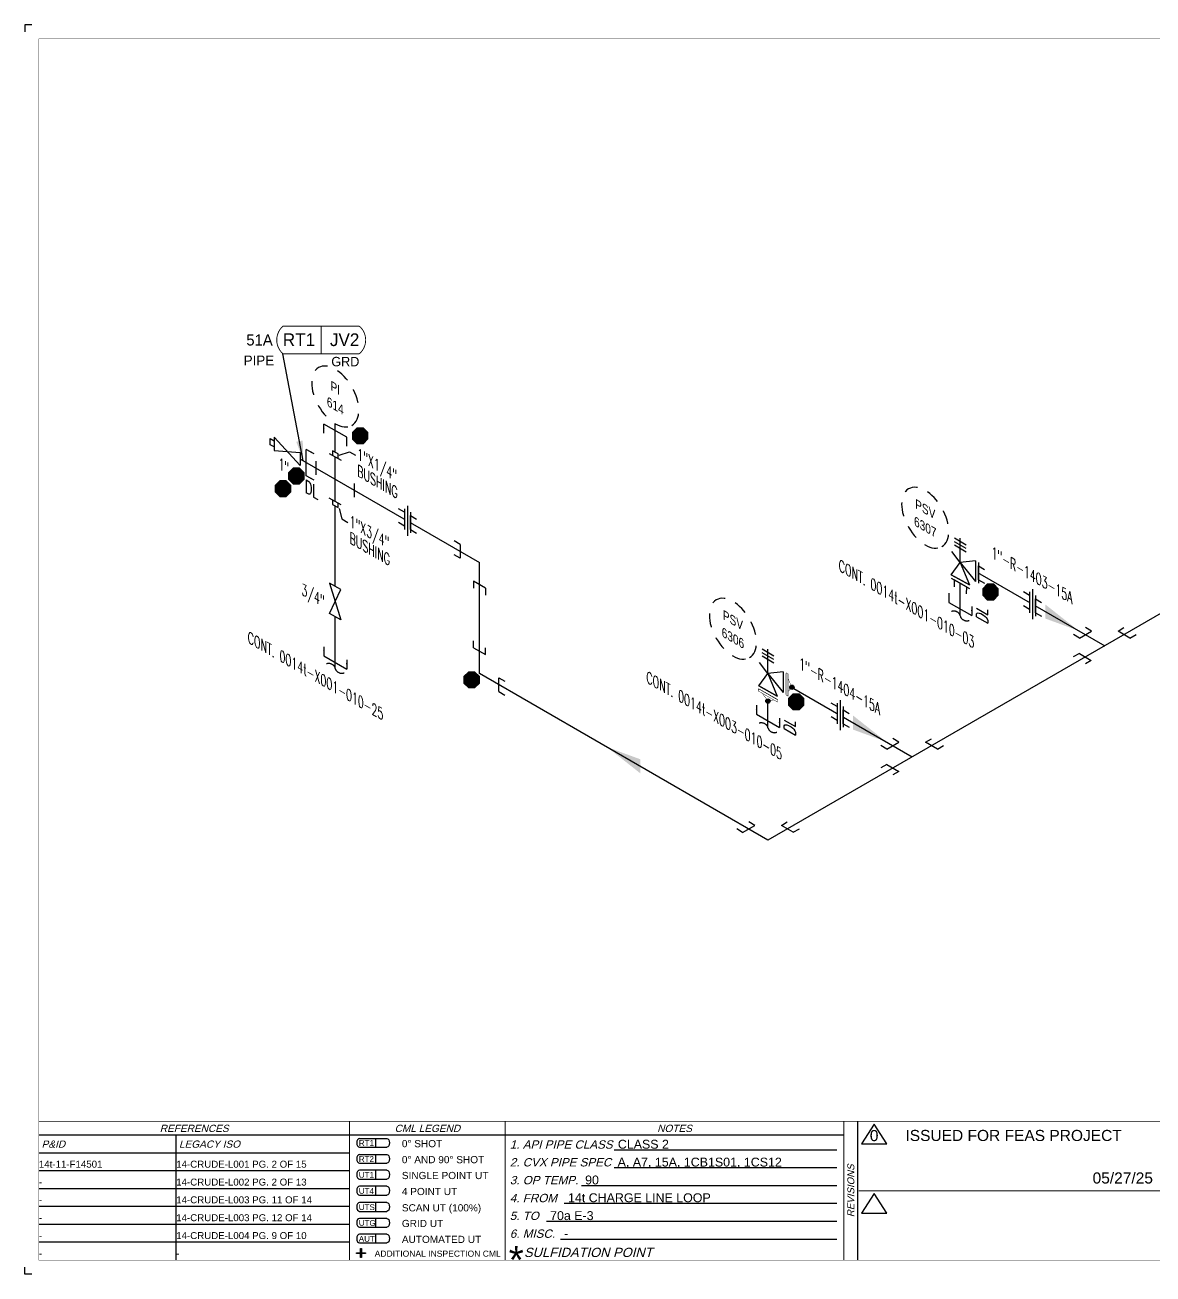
# Model space of a CAD drawing. Header units: inches. Extents: x 0 to 17.2, y 0 to 11.2.
# Drawn here: x 0 to 10.16, y 0 to 11.25 of the extents above; entities that cross this region are included whole.
import ezdxf
from ezdxf.enums import TextEntityAlignment as Align

# ---------------------------------------------------------------- set-up
doc = ezdxf.new("R2010")
doc.units = ezdxf.units.IN
doc.header["$MEASUREMENT"] = 0
doc.linetypes.add('HIDDEN2', pattern=[0.1875, 0.125, -0.0625])
for name, color, linetype in [('3', 1, 'Continuous'), ('BORDER', 3, 'Continuous'), ('BORDERTEXT', 7, 'Continuous'), ('COMP', 1, 'Continuous'), ('Continuation', 7, 'Continuous'), ('DL', 20, 'Continuous'), ('FITTINGS', 4, 'Continuous'), ('FLOW', 1, 'Continuous'), ('PART_PCML', 7, 'Continuous'), ('PART_SelectedCML_RT', 132, 'Continuous'), ('PIPE-ANNO', 150, 'HIDDEN2'), ('TEXT', 7, 'Continuous'), ('UNAS.PIPE', 251, 'Continuous'), ('Welds', 7, 'Continuous')]:
    doc.layers.add(name, color=color, linetype=linetype)
doc.layers.add('PIPE', color=7, linetype='Continuous', lineweight=30)
doc.styles.add('CMLPAS', font='')
doc.styles.add('FEASStandard', font='arial.ttf')
doc.styles.add('ISO30', font='simplex.shx', dxfattribs={"width": 0.85, "oblique": 30, "height": 0.075})
doc.styles.add('ISO330', font='romand.shx', dxfattribs={"width": 0.85, "height": 0.05})
doc.styles.add('PART_Standard', font='romans', dxfattribs={"width": 0.8, "height": 0.09})
doc.styles.add('Richmond', font='arial.ttf')
doc.styles.add('SIMPLEX', font='ROMANS')
doc.styles.get("Standard").update_dxf_attribs({"font": 'arial.ttf'})
doc.styles.get('CMLPAS').set_extended_font_data('Cordia New')
doc.dimstyles.new('Richmond', dxfattribs={"dimtxt": 0.18, "dimasz": 0.18, "dimexe": 0.18, "dimexo": 0.0625, "dimgap": 0.09, "dimtad": 0, "dimtih": 1, "dimtoh": 1, "dimdec": 4, "dimzin": 0, "dimdsep": 46, "dimtxsty": 'Richmond', "dimcen": 0.09, "dimadec": 0, "dimazin": 0, "dimtfac": 1, "dimtdec": 4, "dimtofl": 0, "dimtmove": 0, "dimatfit": 3, "dimfxl": 1, "dimtolj": 1, "dimtzin": 0, "dimarcsym": 0})
doc.dimstyles.get("Standard").update_dxf_attribs({"dimtxt": 0.18, "dimasz": 0.18, "dimexe": 0.18, "dimexo": 0.0625, "dimgap": 0.09, "dimtad": 0, "dimtih": 1, "dimtoh": 1, "dimdec": 4, "dimzin": 0, "dimdsep": 46, "dimtxsty": 'Standard', "dimcen": 0.09, "dimadec": 0, "dimazin": 0, "dimtfac": 1, "dimtdec": 4, "dimtofl": 0, "dimtmove": 0, "dimatfit": 3, "dimfxl": 1, "dimtolj": 1, "dimtzin": 0, "dimarcsym": 0})

# ---------------------------------------------------------------- blocks, each defined once
blk = doc.blocks.new('Border')
h = blk.add_hatch(color=256)
h.dxf.hatch_style = 1
h.paths.add_polyline_path([(3.147, 0.317), (3.11, 0.317), (3.11, 0.31), (3.147, 0.31), (3.147, 0.273), (3.154, 0.273), (3.154, 0.31), (3.191, 0.31), (3.191, 0.317), (3.154, 0.317), (3.154, 0.354), (3.147, 0.354)])
blk.add_line((5.432, 1.244), (7.435, 1.244))
for points in [[(5.43, 1.083), (7.435, 1.083)], [(5.136, 0.922), (7.435, 0.922)], [(4.982, 0.762), (7.435, 0.762)], [(4.822, 0.601), (7.435, 0.601)], [(3.147, 0.317), (3.147, 0.354), (3.154, 0.354), (3.154, 0.317)], [(4.947, 0.44), (7.435, 0.44)], [(3.147, 0.31), (3.11, 0.31), (3.11, 0.317), (3.147, 0.317)], [(3.154, 0.31), (3.154, 0.273), (3.147, 0.273), (3.147, 0.31)], [(3.154, 0.317), (3.191, 0.317), (3.191, 0.31), (3.154, 0.31)]]:
    blk.add_lwpolyline(points)
at = {"layer": 'BORDER'}
for p, q in [((7.625, 0.25), (7.625, 1.5)), ((7.5, 1.375), (0.25, 1.375)), ((1.487, 0.25), (1.487, 1.375)), ((1.487, 1.214), (0.25, 1.214)), ((3.048, 1.214), (1.487, 1.214)), ((1.487, 1.054), (0.25, 1.054)), ((3.048, 1.054), (1.487, 1.054)), ((1.487, 0.893), (0.25, 0.893)), ((3.048, 0.893), (1.487, 0.893)), ((1.487, 0.732), (0.25, 0.732)), ((3.048, 0.732), (1.487, 0.732)), ((1.487, 0.571), (0.25, 0.571)), ((3.048, 0.571), (1.487, 0.571)), ((1.487, 0.411), (0.25, 0.411)), ((3.048, 0.411), (1.487, 0.411))]:
    blk.add_line(p, q, dxfattribs=at)
at = {"layer": 'BORDER', "const_width": 0.005}
blk.add_lwpolyline([(0.25, 0.25), (17.25, 0.25), (17.25, 11.25), (0.25, 11.25)], close=True, dxfattribs=at)
at = {"layer": 'BORDER', "const_width": 0.00833}
for points in [[(17.25, 1.5), (0.25, 1.5)], [(3.048, 0.25), (3.048, 1.5)], [(4.45, 0.25), (4.45, 1.5)], [(7.5, 0.25), (7.5, 1.5)], [(7.634, 0.875), (10.375, 0.875)]]:
    blk.add_lwpolyline(points, dxfattribs=at)
at = {"layer": 'BORDERTEXT', "color": 7, "linetype": 'Continuous'}
for p, q in [((3.137, 1.346), (3.383, 1.346)), ((3.137, 1.267), (3.383, 1.267)), ((3.137, 1.202), (3.383, 1.202)), ((3.137, 1.123), (3.383, 1.123))]:
    blk.add_line(p, q, dxfattribs=at)
at = {"layer": 'BORDERTEXT'}
for p, q in [((3.283, 1.346), (3.283, 1.267)), ((3.283, 1.202), (3.283, 1.123)), ((3.283, 1.059), (3.283, 0.98)), ((3.283, 1.059), (3.283, 0.98)), ((3.283, 0.915), (3.283, 0.836)), ((3.283, 0.915), (3.283, 0.836)), ((3.283, 0.768), (3.283, 0.689)), ((3.283, 0.768), (3.283, 0.689)), ((3.283, 0.626), (3.283, 0.548)), ((3.283, 0.626), (3.283, 0.548)), ((3.283, 0.483), (3.283, 0.405)), ((3.283, 0.483), (3.283, 0.405))]:
    blk.add_line(p, q, dxfattribs=at)
at = {"layer": 'BORDERTEXT', "color": 7}
for p, q in [((3.383, 1.059), (3.137, 1.059)), ((3.137, 0.98), (3.383, 0.98)), ((3.383, 0.915), (3.137, 0.915)), ((3.137, 0.836), (3.383, 0.836)), ((3.383, 0.768), (3.137, 0.768)), ((3.137, 0.689), (3.383, 0.689)), ((3.383, 0.626), (3.137, 0.626)), ((3.137, 0.548), (3.383, 0.548)), ((3.383, 0.483), (3.137, 0.483)), ((3.137, 0.405), (3.383, 0.405))]:
    blk.add_line(p, q, dxfattribs=at)
at = {"layer": 'BORDERTEXT'}
for centre in [(3.137, 1.307), (3.137, 1.163), (3.137, 1.02), (3.137, 0.876), (3.137, 0.729), (3.137, 0.587), (3.137, 0.444)]:
    blk.add_ellipse(centre, major_axis=(0, -0.0394), ratio=0.624439, start_param=3.141593, end_param=6.283185, dxfattribs=at)
at = {"layer": 'BORDERTEXT', "extrusion": (0, 0, -1)}
for centre in [(3.383, 1.307), (3.383, 1.163), (3.383, 1.02), (3.383, 0.876), (3.383, 0.729), (3.383, 0.587), (3.383, 0.444)]:
    blk.add_ellipse(centre, major_axis=(0, -0.0394), ratio=0.624439, start_param=3.141593, end_param=6.283185, dxfattribs=at)
at = {"layer": 'BORDERTEXT', "style": 'FEASStandard', "oblique": 15}
for s, p in [('REFERENCES', (1.649, 1.437)), ('CML LEGEND', (3.749, 1.437)), ('NOTES', (5.975, 1.437))]:
    blk.add_text(s, height=0.065, dxfattribs=at).set_placement(p, align=Align.MIDDLE)
for s, p in [('P&ID', (0.275, 1.295)), ('LEGACY ISO', (1.512, 1.295))]:
    blk.add_text(s, height=0.065, dxfattribs=at).set_placement(p, align=Align.MIDDLE_LEFT)
at = {"layer": 'BORDERTEXT', "style": 'FEASStandard'}
for s, height, p in [('RT1', 0.0518, (3.131, 1.279)), ('0%%D SHOT', 0.0648, (3.519, 1.267)), ('RT2', 0.0518, (3.131, 1.135)), ('0%%D AND 90%%D SHOT', 0.0648, (3.519, 1.123)), ('UT1', 0.0518, (3.131, 0.992)), ('SINGLE POINT UT', 0.0648, (3.519, 0.98)), ('4 POINT UT', 0.0648, (3.519, 0.836)), ('UT4', 0.0518, (3.131, 0.847)), ('UTS', 0.0518, (3.131, 0.701)), ('SCAN UT (100%%%)', 0.0648, (3.519, 0.689)), ('UTG', 0.0518, (3.131, 0.559)), ('GRID UT', 0.0648, (3.519, 0.548)), ('AUT', 0.0518, (3.131, 0.416)), ('AUTOMATED UT', 0.0648, (3.519, 0.405)), ('ADDITIONAL INSPECTION CML', 0.055, (3.274, 0.281))]:
    blk.add_text(s, height=height, dxfattribs=at).set_placement(p)
at = {"layer": 'BORDERTEXT', "style": 'FEASStandard', "oblique": 15}
for s, height, p in [('1. API PIPE CLASS', 0.075, (4.491, 1.254)), ('2. CVX PIPE SPEC', 0.075, (4.491, 1.094)), ('3. OP TEMP.', 0.075, (4.491, 0.933)), ('4. FROM ', 0.075, (4.491, 0.772)), ('5. TO ', 0.075, (4.491, 0.612)), ('6. MISC. ', 0.075, (4.491, 0.451)), ('SULFIDATION POINT', 0.08333, (4.619, 0.278))]:
    blk.add_text(s, height=height, dxfattribs=at).set_placement(p)
blk.add_text('REVISIONS', height=0.0625, rotation=90, dxfattribs=at).set_placement((7.562, 0.875), align=Align.MIDDLE)
at = {"layer": 'BORDERTEXT', "insert": (4.481, 0.378), "char_height": 0.25, "attachment_point": 1, "style": 'FEASStandard'}
blk.add_mtext('*', dxfattribs=at)
blk = doc.blocks.new('BORDER TEXT')
at = {"layer": 'BORDERTEXT'}
for tag, p, height, style in [('API_PIPE_CLASS', (5.464, 1.254), 0.08, 'Richmond'), ('MATERIAL1', (12.263, 1.211), 0.08, 'Richmond'), ('P&ID_#1', (0.25, 1.083), 0.0625, 'FEASStandard'), ('LINE_#1', (1.487, 1.083), 0.0625, 'FEASStandard'), ('CVX_PIPE_SPEC', (5.462, 1.093), 0.08, 'Richmond'), ('OP_TEMP', (5.169, 0.932), 0.08, 'Richmond'), ('MATERIAL2', (12.263, 1.04), 0.08, 'Richmond'), ('P&ID_#2', (0.25, 0.922), 0.0625, 'FEASStandard'), ('LINE_#2', (1.487, 0.922), 0.0625, 'FEASStandard'), ('MATERIAL3', (12.263, 0.868), 0.08, 'Richmond'), ('P&ID_#3', (0.25, 0.762), 0.0625, 'FEASStandard'), ('LINE_#3', (1.487, 0.762), 0.0625, 'FEASStandard'), ('FROM', (5.015, 0.772), 0.08, 'Richmond'), ('TO', (4.854, 0.611), 0.08, 'Richmond'), ('MATERIAL4', (12.263, 0.696), 0.08, 'Richmond'), ('P&ID_#4', (0.25, 0.601), 0.0625, 'FEASStandard'), ('LINE_#4', (1.487, 0.601), 0.0625, 'FEASStandard'), ('MATERIAL5', (12.263, 0.525), 0.08, 'Richmond'), ('P&ID_#5', (0.25, 0.44), 0.0625, 'FEASStandard'), ('LINE_#5', (1.487, 0.44), 0.0625, 'FEASStandard'), ('MISC', (4.979, 0.451), 0.08, 'Richmond'), ('INSULATION', (12.928, 0.414), 0.0625, 'FEASStandard'), ('P&ID_#6', (0.25, 0.28), 0.0625, 'FEASStandard'), ('LINE_#6', (1.487, 0.28), 0.0625, 'FEASStandard'), ('PWHT', (12.928, 0.281), 0.0625, 'FEASStandard')]:
    blk.add_attdef(tag, p, '', height=height, dxfattribs=dict(at, style=style))
at = {"layer": 'BORDERTEXT', "style": 'FEASStandard'}
for tag, p in [('DR.BY', (11.075, 0.562)), ('DR.BY_DATE', (11.95, 0.562)), ('CHK_BY', (11.075, 0.354)), ('CHK._BY_DATE', (11.95, 0.354))]:
    blk.add_attdef(tag, text='', height=0.1, dxfattribs=at).set_placement(p, align=Align.MIDDLE_CENTER)
at = {"layer": 'BORDERTEXT', "style": 'PART_Standard', "width": 0.8}
for tag, p in [('PLANT_NUMBER', (13.938, 0.384)), ('SYSTEM_NUMBER', (14.812, 0.384)), ('CIRCUIT_NUMBER', (15.688, 0.384)), ('SHEET_NUMBER', (16.5, 0.384)), ('REVISION', (17.062, 0.384))]:
    blk.add_attdef(tag, text='', height=0.15, dxfattribs=at).set_placement(p, align=Align.MIDDLE_CENTER)
blk = doc.blocks.new('2_TEE_SOCKET_30')
at = {"color": 0, "linetype": 'ByBlock', "lineweight": -2}
for p, q in [((0.054, 0.232), (-0.054, 0.17)), ((-0.054, 0.17), (-0.054, 0.232)), ((0.054, 0.232), (0.054, 0.295)), ((0.174, 0.163), (0.228, 0.194)), ((0.174, 0.163), (0.174, 0.038)), ((0.174, 0.038), (0.228, 0.069)), ((-0.054, -0.232), (0.054, -0.17)), ((0.054, -0.17), (0.054, -0.232)), ((-0.054, -0.232), (-0.054, -0.295))]:
    blk.add_line(p, q, dxfattribs=at)
blk = doc.blocks.new('2_UNION_THREAD_30')
at = {"color": 0, "linetype": 'ByBlock', "lineweight": -2}
blk.add_wipeout([(-0.027, -0.109), (0.027, -0.078), (0.027, 0.109), (-0.027, 0.078)], dxfattribs=at)
for p, q in [((0, 0.135), (0, -0.135)), ((-0.027, 0.078), (-0.027, -0.109)), ((0.027, 0.109), (0.027, -0.078))]:
    blk.add_line(p, q, dxfattribs=at)
blk = doc.blocks.new('2_SOCKET_SINGLE_30')
at = {"color": 0, "linetype": 'ByBlock', "lineweight": -2}
for p, q in [((0, 0.063), (0.054, 0.094)), ((0, 0.063), (0, -0.063)), ((0, -0.063), (0.054, -0.031))]:
    blk.add_line(p, q, dxfattribs=at)
blk = doc.blocks.new('2_ELBOW_SOCKET_30')
at = {"color": 0, "linetype": 'ByBlock', "lineweight": -2}
for p, q in [((0.174, 0.163), (0.228, 0.194)), ((0.174, 0.163), (0.174, 0.038)), ((0.174, 0.038), (0.228, 0.069)), ((-0.054, -0.232), (0.054, -0.17)), ((0.054, -0.17), (0.054, -0.232)), ((-0.054, -0.232), (-0.054, -0.295))]:
    blk.add_line(p, q, dxfattribs=at)
blk = doc.blocks.new('2_ELBOW_THREAD_330')
at = {"color": 0, "linetype": 'ByBlock', "lineweight": -2}
for p, q in [((0.174, -0.163), (0.174, -0.038)), ((0.054, -0.232), (-0.054, -0.17))]:
    blk.add_line(p, q, dxfattribs=at)
blk = doc.blocks.new('*U96')
blk.add_wipeout([(-0.051, -0.107), (0.051, -0.166), (0, 0), (0.051, 0.107), (-0.051, 0.166), (0, 0)]).dxf.layer = 'FITTINGS'
at = {"layer": 'FITTINGS'}
blk.add_lwpolyline([(-0.051, -0.107), (0.051, 0.107), (-0.051, 0.166), (0.051, -0.166)], close=True, dxfattribs=at)
blk = doc.blocks.new('*U97')
blk.add_wipeout([(-0.116, -0.022), (-0.147, 0.093), (0, 0), (0.116, 0.022), (0.147, -0.093), (0, 0)]).dxf.layer = 'FITTINGS'
at = {"layer": 'FITTINGS'}
blk.add_lwpolyline([(-0.116, -0.022), (0.116, 0.022), (0.147, -0.093), (-0.147, 0.093)], close=True, dxfattribs=at)
blk = doc.blocks.new('2_PLUG_PIPE_30')
at = {"color": 0, "linetype": 'ByBlock', "lineweight": -2}
blk.add_wipeout([(0, 0.023), (0, -0.023), (0.055, -0.013), (0.055, 0.004), (0.09, 0.024), (0.09, 0.08), (0.055, 0.06), (0.055, 0.077)], dxfattribs=at)
for p, q in [((0.055, 0.077), (0, 0.023)), ((0, 0.023), (0, -0.023)), ((0.09, 0.08), (0.055, 0.06)), ((0.055, 0.077), (0.055, -0.013)), ((0.055, 0.004), (0.09, 0.024)), ((0.09, 0.024), (0.09, 0.08)), ((0, -0.023), (0.055, -0.013))]:
    blk.add_line(p, q, dxfattribs=at)
blk = doc.blocks.new('1_Text_330')
at = {"layer": 'TEXT', "style": 'PART_Standard', "oblique": 330, "width": 0.8}
blk.add_attdef('3/4"', (0, 0), '', height=0.09, rotation=330, dxfattribs=at)
blk = doc.blocks.new('DL_330')
at = {"layer": 'DL', "style": 'ISO330', "oblique": 330, "width": 0.85}
blk.add_text('DL', height=0.1, rotation=330, dxfattribs=at).set_placement((0, 0))
blk = doc.blocks.new('1_ID-BUBBLE_INSTRUMENT_330')
at = {"color": 0, "linetype": 'ByBlock', "lineweight": -2, "extrusion": (0, 0, -1)}
blk.add_ellipse((0, 0), major_axis=(0.15, -0.26), ratio=0.57735, dxfattribs=at)
at = {"color": 0, "linetype": 'ByBlock', "lineweight": -2, "oblique": 330}
for tag, p in [('INST.TYPE', (0.019, 0.067)), ('NUM', (0.019, -0.094))]:
    blk.add_attdef(tag, text='', height=0.075, rotation=330, dxfattribs=at).set_placement(p, align=Align.MIDDLE_CENTER)
blk = doc.blocks.new('1_BREAK-PIPE_PIPE_00')
at = {"color": 0, "linetype": 'ByBlock', "lineweight": -2}
for centre, major_axis in [((0.03, -0.092), (0, 0.101)), ((-0.03, 0.092), (0, -0.101))]:
    blk.add_ellipse(centre, major_axis=major_axis, ratio=0.711978, start_param=0.427466, end_param=3.141593, dxfattribs=at)
blk = doc.blocks.new('1_Tilde_30')
at = {"layer": 'PIPE-ANNO', "xscale": -0.5000000000000001, "yscale": 0.5000000000000001, "zscale": 0.5000000000000001, "rotation": 114.4010914305396}
blk.add_blockref('1_BREAK-PIPE_PIPE_00', (0, 0), dxfattribs=at)
blk = doc.blocks.new('1_Cont_330')
at = {"layer": 'Continuation', "style": 'PART_Standard', "oblique": 330, "width": 0.8}
blk.add_attdef('CONT.', (0, 0), '', height=0.09, rotation=330, dxfattribs=at)
blk = doc.blocks.new('Socket_30')
at = {"color": 0, "linetype": 'ByBlock', "lineweight": -2}
for p, q in [((0, 0.0313), (0.0271, 0.0469)), ((0, 0.0313), (0, -0.0313)), ((0, -0.0313), (0.0271, -0.0156))]:
    blk.add_line(p, q, dxfattribs=at)
blk = doc.blocks.new('DL_Vert_30')
at = {"layer": 'DL', "style": 'ISO30', "oblique": 30, "width": 0.85}
blk.add_text('DL', height=0.1, rotation=90, dxfattribs=at).set_placement((0, 0))
blk = doc.blocks.new('AM9A04')
at = {"linetype": 'Continuous', "const_width": 0.01}
blk.add_lwpolyline([(0, -0.289), (0, 0.289), (-0.05, 0.318), (-0.05, -0.26)], close=True, dxfattribs=at)
at = {"const_width": 0.01}
blk.add_lwpolyline([(-0.05, -0.144), (-0.15, 0.087), (-0.05, 0.202)], dxfattribs=at)
blk = doc.blocks.new('A09')
at = {"layer": 'Welds'}
h = blk.add_hatch(color=256, dxfattribs=at)
h.dxf.hatch_style = 1
h.paths.add_polyline_path([(-0.03, 0, 1), (0.03, 0, 1)])
blk.add_circle((0, 0), 0.03, dxfattribs=at)
blk = doc.blocks.new('*U92')
blk.add_wipeout([(0.052, -0.03), (0.017, -0.07), (0.017, -0.11), (0, -0.1), (0, 0.1), (0.017, 0.09), (0.017, 0.05)]).dxf.layer = 'COMP'
at = {"layer": '3', "xscale": 0.65, "yscale": 0.65, "zscale": 0.65}
blk.add_blockref('A09', (0.052, -0.03), dxfattribs=at)
at = {"layer": 'COMP', "xscale": 0.3466300616258731, "yscale": 0.3466300616258731, "zscale": 0.3466300616258731, "rotation": 180}
blk.add_blockref('AM9A04', (0, 0), dxfattribs=at)
blk = doc.blocks.new('1_ARROW_FLOW_30')
at = {"color": 0, "linetype": 'ByBlock'}
blk.add_solid([(-0.15, -0.15), (0.15, 0.087), (-0.15, -0.023)], dxfattribs=at)
blk = doc.blocks.new('PART_PCML')
blk.add_hatch(color=0).paths.add_polyline_path([(-0.07, -0.029), (-0.029, -0.07), (0.029, -0.07), (0.07, -0.029), (0.07, 0.029), (0.029, 0.07), (-0.029, 0.07), (-0.07, 0.029)])
at = {"color": 7, "const_width": 0.009}
blk.add_lwpolyline([(-0.07, 0.029), (-0.029, 0.07), (0.029, 0.07), (0.07, 0.029), (0.07, -0.029), (0.029, -0.07), (-0.029, -0.07), (-0.07, -0.029), (-0.07, 0.029), (-0.029, 0.07)], dxfattribs=at)
at = {"color": 18, "true_color": 0x000000}
blk.add_lwpolyline([(-0.029, 0.07), (-0.07, 0.029), (-0.07, -0.029), (-0.029, -0.07), (0.029, -0.07), (0.07, -0.029), (0.07, 0.029), (0.029, 0.07)], close=True, dxfattribs=at)
at = {"color": 7, "true_color": 0xffffff, "style": 'SIMPLEX', "width": 0.8, "flags": 1}
for tag, p in [('CIRCUIT', (-0.094, 0.089)), ('DM', (-0.053, -0.133)), ('TYPE', (-0.075, -0.204))]:
    blk.add_attdef(tag, p, '', height=0.0586, dxfattribs=at)
at = {"color": 7, "true_color": 0xffffff, "style": 'SIMPLEX', "width": 0.8}
blk.add_attdef('DMDISP', text='', height=0.0586, dxfattribs=at).set_placement((0, 0), align=Align.MIDDLE_CENTER)
blk = doc.blocks.new('CMLPAS')
at = {"const_width": 0.008}
blk.add_lwpolyline([(0.063, 0.125, 0.454441), (0.063, -0.125), (0.75, -0.125, 0.454441), (0.75, 0.125)], format="xyb", close=True, dxfattribs=at)
blk.add_lwpolyline([(0.406, -0.125), (0.406, 0.125)], dxfattribs=at)
at = {"style": 'CMLPAS', "flags": 1}
for tag, p in [('STATE', (0.75, 0.623)), ('DL', (0.75, 0.482)), ('CIRCUIT', (0.75, 0.341)), ('SUBSINTERVAL(MONTHS)', (-0.025, -0.335)), ('OLD_ID', (0.75, -0.337)), ('OLD_NDE', (0.75, -0.478)), ('OLD_ENTY', (0.741, -0.636)), ('SIZE', (0.747, -0.761)), ('SPEC', (0.747, -0.902)), ('JUSTIFY', (0.747, -1.043)), ('COMMENTS', (0.747, -1.185)), ('OLD_ASSET', (0.75, -1.326)), ('SCHED', (0.737, -1.469)), ('NOM_THICK', (0.752, -1.61)), ('CORR_ALLOW', (0.763, -1.745)), ('TML_STATUS', (0.772, -1.878)), ('FLOW_ORDER', (0.778, -2.13))]:
    blk.add_attdef(tag, text='', height=0.1, dxfattribs=at).set_placement(p, align=Align.MIDDLE_RIGHT)
at = {"style": 'CMLPAS'}
for tag, height, p in [('CHILD', 0.25, (0.75, 0.269)), ('###', 0.115, (0.75, 0.002)), ('ACCESS', 0.085, (0.75, -0.195))]:
    blk.add_attdef(tag, text='', height=height, dxfattribs=at).set_placement(p, align=Align.MIDDLE_RIGHT)
at = {"color": 152, "style": 'CMLPAS'}
for tag, height, p in [('SPECIAL', 0.085, (0.405, 0.19)), ('DM-TYPE', 0.1, (-0.03, 0)), ('COMP', 0.09, (-0.017, -0.185))]:
    blk.add_attdef(tag, text='', height=height, dxfattribs=at).set_placement(p, align=Align.MIDDLE_RIGHT)
at = {"style": 'CMLPAS'}
blk.add_attdef('NDE', text='', height=0.115, dxfattribs=at).set_placement((0.206, 0.002), align=Align.MIDDLE_CENTER)
blk = doc.blocks.new('*U98')
at = {"color": 20, "linetype": 'ByBlock', "ltscale": 0.7}
blk.add_line((0.054, -0.15), (0.054, 0.087), dxfattribs=at)
for points in [[(0.126, 0.046), (0.054, 0.087)], [(0.126, -0.191), (0.054, -0.15)]]:
    blk.add_leader(points, dimstyle='Richmond', override={"dimasz": 0.04, "dimgap": 0.09, "dimtad": 0}, dxfattribs=at)
blk = doc.blocks.new('*U99')
at = {"color": 20, "linetype": 'ByBlock', "ltscale": 0.7}
blk.add_line((0.103, -0.122), (-0.103, -0.003), dxfattribs=at)
for points in [[(-0.103, -0.086), (-0.103, -0.003)], [(0.103, -0.204), (0.103, -0.122)]]:
    blk.add_leader(points, dimstyle='Richmond', override={"dimasz": 0.04, "dimgap": 0.09, "dimtad": 0}, dxfattribs=at)
blk = doc.blocks.new('*U91')
at = {"color": 20, "linetype": 'ByBlock', "ltscale": 0.7}
blk.add_line((-0.103, 0.122), (0.103, 0.003), dxfattribs=at)
for points in [[(-0.103, 0.204), (-0.103, 0.122)], [(0.103, 0.086), (0.103, 0.003)]]:
    blk.add_leader(points, dimstyle='Richmond', override={"dimasz": 0.04, "dimgap": 0.09, "dimtad": 0}, dxfattribs=at)

msp = doc.modelspace()

# ---------------------------------------------------------------- linework, layer by layer
for p, q in [((0, 11.25), (0, 11.188)), ((0.062, 11.25), (0, 11.25)), ((0, 0), (0, 0.062)), ((0.062, 0), (0, 0))]:
    msp.add_line(p, q)
at = {"layer": 'BORDERTEXT'}
for points in [[(7.647, 1.349), (7.534, 1.173), (7.76, 1.173)], [(7.647, 0.724), (7.534, 0.548), (7.76, 0.548)]]:
    msp.add_lwpolyline(points, close=True, dxfattribs=at)
at = {"layer": 'FITTINGS', "linetype": 'ByBlock', "lineweight": -2}
for p, q in [((2.77, 7.414), (2.77, 7.374)), ((2.819, 7.386), (2.77, 7.414)), ((2.819, 7.346), (2.819, 7.386)), ((2.77, 6.972), (2.77, 6.931)), ((2.77, 6.931), (2.819, 6.903)), ((2.819, 6.903), (2.819, 6.944))]:
    msp.add_line(p, q, dxfattribs=at)
at = {"layer": 'PIPE', "linetype": 'Continuous'}
for p, q in [((2.794, 7.4), (2.794, 7.659)), ((2.794, 6.958), (2.794, 7.36)), ((2.794, 5.92), (2.794, 6.917))]:
    msp.add_line(p, q, dxfattribs=at)
at = {"layer": 'PIPE'}
for p, q in [((13.187, 7.659), (6.691, 3.909)), ((2.361, 7.409), (4.093, 6.409)), ((4.093, 5.409), (4.093, 6.409)), ((8.423, 6.409), (9.723, 5.659)), ((6.691, 3.909), (4.093, 5.409)), ((6.691, 5.409), (7.99, 4.659))]:
    msp.add_line(p, q, dxfattribs=at)
at = {"layer": 'UNAS.PIPE', "linetype": 'ByBlock', "lineweight": -2}
for p, q in [((8.477, 6.565), (8.37, 6.627)), ((8.477, 6.534), (8.37, 6.596)), ((8.477, 6.503), (8.37, 6.565)), ((6.745, 5.565), (6.638, 5.627)), ((6.745, 5.534), (6.638, 5.596)), ((6.745, 5.503), (6.638, 5.565))]:
    msp.add_line(p, q, dxfattribs=at)
at = {"layer": 'UNAS.PIPE'}
for p, q in [((8.423, 5.927), (8.423, 6.409)), ((6.691, 4.92), (6.691, 5.409))]:
    msp.add_line(p, q, dxfattribs=at)
at = {"layer": 'UNAS.PIPE', "linetype": 'Continuous'}
msp.add_line((2.794, 5.455), (2.794, 5.92), dxfattribs=at)
at = {"layer": 'UNAS.PIPE'}
for points in [[(2.828, 7.374), (2.922, 7.405), (2.977, 7.374)], [(2.83, 6.896), (2.854, 6.801), (2.908, 6.769)]]:
    msp.add_lwpolyline(points, dxfattribs=at)

# ---------------------------------------------------------------- block references
msp.add_blockref('DL_330', (2.52, 7.044))
at = {"xscale": -1}
for p in [(8.423, 5.927), (6.691, 4.92)]:
    msp.add_blockref('1_Tilde_30', p, dxfattribs=at)
at = {"xscale": -1, "rotation": 359.9999999999997}
msp.add_blockref('1_Tilde_30', (2.794, 5.455), dxfattribs=at)
at = {"layer": 'BORDER'}
msp.add_blockref('Border', (-0.125, -0.125), dxfattribs=at)
at = {"layer": 'BORDERTEXT'}
ref = msp.add_blockref('BORDER TEXT', (-0.125, -0.125), dxfattribs=at)
ref.add_attrib('MISC', '-', (4.854, 0.326), dxfattribs={"height": 0.08, "style": 'Richmond'})
ref.add_attrib('TO', '70a E-3', (4.729, 0.486), dxfattribs={"height": 0.08, "style": 'Richmond'})
ref.add_attrib('FROM', '14t CHARGE LINE LOOP', (4.89, 0.647), dxfattribs={"height": 0.08, "style": 'Richmond'})
ref.add_attrib('OP_TEMP', '90', (5.044, 0.807), dxfattribs={"height": 0.08, "style": 'Richmond'})
ref.add_attrib('CVX_PIPE_SPEC', 'A, A7, 15A, 1CB1S01, 1CS12', (5.337, 0.968), dxfattribs={"height": 0.08, "style": 'Richmond'})
ref.add_attrib('API_PIPE_CLASS', 'CLASS 2', (5.339, 1.129), dxfattribs={"height": 0.08, "style": 'Richmond'})
ref.add_attrib('LINE_#6', '-', (1.362, 0.155), dxfattribs={"height": 0.0625, "style": 'FEASStandard'})
ref.add_attrib('LINE_#5', '14-CRUDE-L004 PG. 9 OF 10', (1.362, 0.315), dxfattribs={"height": 0.0625, "style": 'FEASStandard'})
ref.add_attrib('LINE_#4', '14-CRUDE-L003 PG. 12 OF 14', (1.362, 0.476), dxfattribs={"height": 0.0625, "style": 'FEASStandard'})
ref.add_attrib('LINE_#3', '14-CRUDE-L003 PG. 11 OF 14', (1.362, 0.637), dxfattribs={"height": 0.0625, "style": 'FEASStandard'})
ref.add_attrib('LINE_#2', '14-CRUDE-L002 PG. 2 OF 13', (1.362, 0.797), dxfattribs={"height": 0.0625, "style": 'FEASStandard'})
ref.add_attrib('LINE_#1', '14-CRUDE-L001 PG. 2 OF 15', (1.362, 0.958), dxfattribs={"height": 0.0625, "style": 'FEASStandard'})
ref.add_attrib('P&ID_#6', '-', (0.125, 0.155), dxfattribs={"height": 0.0625, "style": 'FEASStandard'})
ref.add_attrib('P&ID_#5', '-', (0.125, 0.315), dxfattribs={"height": 0.0625, "style": 'FEASStandard'})
ref.add_attrib('P&ID_#4', '-', (0.125, 0.476), dxfattribs={"height": 0.0625, "style": 'FEASStandard'})
ref.add_attrib('P&ID_#3', '-', (0.125, 0.637), dxfattribs={"height": 0.0625, "style": 'FEASStandard'})
ref.add_attrib('P&ID_#2', '-', (0.125, 0.797), dxfattribs={"height": 0.0625, "style": 'FEASStandard'})
ref.add_attrib('P&ID_#1', '14t-11-F14501', (0.125, 0.958), dxfattribs={"height": 0.0625, "style": 'FEASStandard'})
at = {"layer": 'Continuation'}
msp.add_blockref('1_Cont_330', (2.006, 5.689), dxfattribs=at).add_auto_attribs({'CONT.': 'CONT. 0014t-X001-010-25'})
at = {"layer": 'DL'}
for name, p in [('*U99', (2.794, 7.659)), ('DL_Vert_30', (8.67, 5.847)), ('DL_Vert_30', (6.938, 4.84))]:
    msp.add_blockref(name, p, dxfattribs=at)
at = {"layer": 'DL', "rotation": 180}
msp.add_blockref('*U99', (2.794, 5.446), dxfattribs=at)
at = {"layer": 'FITTINGS'}
for name, p, rotation in [('2_ELBOW_THREAD_330', (2.794, 7.159), 180), ('2_TEE_SOCKET_30', (9.723, 5.659), 120), ('2_ELBOW_SOCKET_30', (4.093, 5.409), 59.99999999999999), ('2_TEE_SOCKET_30', (7.99, 4.659), 120), ('2_ELBOW_SOCKET_30', (6.691, 3.909), 120)]:
    msp.add_blockref(name, p, dxfattribs=dict(at, rotation=rotation))
msp.add_blockref('2_ELBOW_THREAD_330', (2.794, 7.159), dxfattribs=at)
at = {"layer": 'FITTINGS', "xscale": -1}
msp.add_blockref('2_ELBOW_SOCKET_30', (4.093, 6.409), dxfattribs=at)
at = {"layer": 'FLOW', "yscale": -1}
for p in [(9.338, 5.881), (7.606, 4.881)]:
    msp.add_blockref('1_ARROW_FLOW_30', p, dxfattribs=at)
at = {"layer": 'FLOW', "xscale": -1}
msp.add_blockref('1_ARROW_FLOW_30', (5.392, 4.659), dxfattribs=at)
at = {"layer": 'PART_PCML', "color": 13}
for p in [(3.018, 7.55), (4.022, 5.352)]:
    msp.add_blockref('PART_PCML', p, dxfattribs=at).add_auto_attribs({'DMDISP': '85A'})
at = {"layer": 'PART_PCML', "color": 96}
msp.add_blockref('PART_PCML', (2.324, 7.074), dxfattribs=at).add_auto_attribs({'DMDISP': '51A'})
at = {"layer": 'PART_SelectedCML_RT'}
msp.add_blockref('CMLPAS', (2.261, 8.413), dxfattribs=at).add_auto_attribs({'###': 'JV2', 'NDE': 'RT1', 'DM-TYPE': '51A', 'COMP': 'PIPE', 'ACCESS': 'GRD'})
at = {"layer": 'PIPE-ANNO'}
msp.add_blockref('1_ID-BUBBLE_INSTRUMENT_330', (2.794, 7.904), dxfattribs=at).add_auto_attribs({'INST.TYPE': 'PI', 'NUM': '614'})
at = {"layer": 'TEXT'}
for p, values in [((2.992, 7.34), {'3/4"': '1"X1/4"'}), ((2.992, 7.19), {'3/4"': 'BUSHING'}), ((2.923, 6.735), {'3/4"': '1"X3/4"'}), ((2.923, 6.585), {'3/4"': 'BUSHING'})]:
    msp.add_blockref('1_Text_330', p, dxfattribs=at).add_auto_attribs(values)
at = {"layer": 'UNAS.PIPE', "linetype": 'HIDDEN2'}
for p, values in [((8.107, 6.812), {'INST.TYPE': 'PSV', 'NUM': '6307'}), ((6.375, 5.812), {'INST.TYPE': 'PSV', 'NUM': '6306'})]:
    msp.add_blockref('1_ID-BUBBLE_INSTRUMENT_330', p, dxfattribs=at).add_auto_attribs(values)

# ---------------------------------------------------------------- texts
at = {"layer": 'BORDERTEXT', "style": 'FEASStandard'}
msp.add_text('ISSUED FOR FEAS PROJECT', height=0.1, dxfattribs=at).set_placement((8.903, 1.248), align=Align.MIDDLE_CENTER)
for tag, text, p in [('0', '', (7.647, 1.247)), ('05/27/25', '-', (9.886, 0.865))]:
    msp.add_attdef(tag, text=text, height=0.1, dxfattribs=at).set_placement(p, align=Align.MIDDLE_CENTER)

# ---------------------------------------------------------------- next in the draw order: block references
at = {"layer": 'FITTINGS', "xscale": -1}
for name, p in [('2_PLUG_PIPE_30', (2.298, 7.445)), ('2_UNION_THREAD_30', (3.444, 6.784)), ('2_UNION_THREAD_30', (9.073, 6.034)), ('2_UNION_THREAD_30', (7.341, 5.034))]:
    msp.add_blockref(name, p, dxfattribs=at)
at = {"layer": 'FITTINGS'}
msp.add_blockref('*U96', (2.794, 6.057), dxfattribs=at)

# ---------------------------------------------------------------- next in the draw order: wipeouts: each hides what was drawn before it
at = {"linetype": 'ByBlock', "lineweight": -2}
for points in [[(8.559, 6.237), (8.586, 6.221), (8.586, 6.409), (8.559, 6.424)], [(6.827, 5.237), (6.854, 5.221), (6.854, 5.409), (6.827, 5.424)]]:
    msp.add_wipeout(points, dxfattribs=at).dxf.layer = 'UNAS.PIPE'

# ---------------------------------------------------------------- next in the draw order: block references
at = {"layer": 'FITTINGS', "rotation": 345.0000000000002}
msp.add_blockref('*U97', (2.361, 7.409), dxfattribs=at)
at = {"layer": 'FITTINGS', "xscale": -1}
for p in [(3.417, 6.799), (9.046, 6.049), (7.314, 5.049)]:
    msp.add_blockref('2_SOCKET_SINGLE_30', p, dxfattribs=at)
at = {"layer": 'FITTINGS', "xscale": -1, "rotation": 180}
msp.add_blockref('2_SOCKET_SINGLE_30', (3.471, 6.768), dxfattribs=at)
at = {"layer": 'FITTINGS', "yscale": -1}
for p in [(9.1, 6.018), (7.368, 5.018)]:
    msp.add_blockref('2_SOCKET_SINGLE_30', p, dxfattribs=at)
at = {"layer": 'PART_PCML', "color": 13}
msp.add_blockref('PART_PCML', (8.695, 6.143), dxfattribs=at).add_auto_attribs({'DMDISP': '85A'})
at = {"layer": 'TEXT'}
for p, values in [((8.704, 6.454), {'3/4"': '1"-R-1403-15A'}), ((2.49, 6.121), {'3/4"': '3/4"'}), ((6.972, 5.454), {'3/4"': '1"-R-1404-15A'})]:
    msp.add_blockref('1_Text_330', p, dxfattribs=at).add_auto_attribs(values)

# ---------------------------------------------------------------- next in the draw order: wipeouts: each hides what was drawn before it
at = {"linetype": 'ByBlock', "lineweight": -2}
for points in [[(8.505, 6.206), (8.505, 6.174), (8.342, 6.268), (8.342, 6.299)], [(6.773, 5.206), (6.773, 5.174), (6.61, 5.268), (6.61, 5.299)]]:
    msp.add_wipeout(points, dxfattribs=at).dxf.layer = 'UNAS.PIPE'

# ---------------------------------------------------------------- next in the draw order: block references
at = {"layer": 'DL'}
for name, p in [('*U98', (2.479, 7.34)), ('*U91', (8.423, 5.927)), ('*U91', (6.691, 4.92))]:
    msp.add_blockref(name, p, dxfattribs=at)
at = {"layer": 'PART_PCML', "color": 13}
msp.add_blockref('PART_PCML', (2.443, 7.188), dxfattribs=at).add_auto_attribs({'DMDISP': '85B'})
at = {"layer": 'TEXT'}
msp.add_blockref('1_Text_330', (2.283, 7.255), dxfattribs=at).add_auto_attribs({'3/4"': '1"'})

# ---------------------------------------------------------------- next in the draw order: leaders
at = {"layer": 'PART_SelectedCML_RT'}
msp.add_leader([(2.506, 7.325), (2.323, 8.288)], dimstyle='Standard', dxfattribs=at)

# ---------------------------------------------------------------- next in the draw order: wipeouts: each hides what was drawn before it
at = {"linetype": 'ByBlock', "lineweight": -2}
for points in [[(8.559, 6.424), (8.423, 6.409), (8.342, 6.299), (8.505, 6.206), (8.423, 6.409), (8.559, 6.237)], [(6.827, 5.424), (6.691, 5.409), (6.61, 5.299), (6.773, 5.206), (6.691, 5.409), (6.827, 5.237)]]:
    msp.add_wipeout(points, dxfattribs=at).dxf.layer = 'UNAS.PIPE'

# ---------------------------------------------------------------- next in the draw order: linework, layer by layer
at = {"layer": 'FITTINGS', "linetype": 'ByBlock', "lineweight": -2}
for p, q in [((8.586, 6.409), (8.586, 6.221)), ((6.854, 5.409), (6.854, 5.221))]:
    msp.add_line(p, q, dxfattribs=at)
at = {"layer": 'UNAS.PIPE', "linetype": 'HIDDEN2'}
for p, q in [((8.423, 6.409), (8.289, 6.58)), ((6.691, 5.409), (6.557, 5.58))]:
    msp.add_line(p, q, dxfattribs=at)
at = {"layer": 'UNAS.PIPE', "linetype": 'ByBlock', "lineweight": -2}
for p, q in [((8.423, 6.409), (8.423, 6.627)), ((8.559, 6.424), (8.423, 6.409)), ((8.559, 6.424), (8.559, 6.237)), ((8.559, 6.424), (8.559, 6.237)), ((8.342, 6.299), (8.423, 6.409)), ((8.423, 6.409), (8.559, 6.237)), ((8.423, 6.409), (8.505, 6.206)), ((8.505, 6.206), (8.342, 6.299)), ((8.342, 6.299), (8.505, 6.206)), ((8.342, 6.268), (8.505, 6.174)), ((6.691, 5.409), (6.691, 5.627)), ((6.61, 5.299), (6.691, 5.409)), ((6.827, 5.424), (6.691, 5.409)), ((6.691, 5.409), (6.827, 5.237)), ((6.691, 5.409), (6.773, 5.206)), ((6.827, 5.424), (6.827, 5.237)), ((6.827, 5.424), (6.827, 5.237)), ((6.773, 5.206), (6.61, 5.299)), ((6.61, 5.299), (6.773, 5.206)), ((6.61, 5.268), (6.773, 5.174))]:
    msp.add_line(p, q, dxfattribs=at)

# ---------------------------------------------------------------- next in the draw order: block references
at = {"layer": 'Continuation'}
for p, values in [((7.328, 6.337), {'CONT.': 'CONT. 0014t-X001-010-03'}), ((5.596, 5.33), {'CONT.': 'CONT. 0014t-X003-010-05'})]:
    msp.add_blockref('1_Cont_330', p, dxfattribs=at).add_auto_attribs(values)
at = {"layer": 'FITTINGS', "linetype": 'ByBlock', "lineweight": -2, "xscale": 2, "yscale": -2, "zscale": 2}
msp.add_blockref('Socket_30', (8.586, 6.315), dxfattribs=at)
at = {"layer": 'UNAS.PIPE', "linetype": 'ByBlock', "lineweight": -2, "xscale": -2, "yscale": -2, "zscale": 2, "rotation": 59.99999999999994}
msp.add_blockref('Socket_30', (8.423, 6.221), dxfattribs=at)

# ---------------------------------------------------------------- next in the draw order: block references
at = {"layer": 'COMP', "ltscale": 0.65}
msp.add_blockref('*U92', (6.854, 5.315), dxfattribs=at)

# ---------------------------------------------------------------- next in the draw order: wipeouts: each hides what was drawn before it
msp.add_wipeout([(6.691, 5.161), (6.743, 5.171), (6.778, 5.151), (6.778, 5.171), (6.605, 5.271), (6.605, 5.251), (6.639, 5.231)]).dxf.layer = 'UNAS.PIPE'

# ---------------------------------------------------------------- next in the draw order: hatches: boundary and pattern name
at = {"layer": 'UNAS.PIPE'}
h = msp.add_hatch(color=256, dxfattribs=at)
h.dxf.hatch_style = 1
h.paths.add_polyline_path([(6.711, 5.161, 1), (6.672, 5.161, 1)])

# ---------------------------------------------------------------- next in the draw order: linework, layer by layer
msp.add_circle((6.691, 5.161), 0.0195, dxfattribs=at)

# ---------------------------------------------------------------- next in the draw order: block references
at = {"layer": 'PART_PCML', "color": 13}
msp.add_blockref('PART_PCML', (6.945, 5.154), dxfattribs=at).add_auto_attribs({'DMDISP': '85A'})
at = {"layer": 'UNAS.PIPE', "xscale": -0.3466300616258731, "yscale": 0.3466300616258732, "zscale": 0.3466300616258731, "rotation": 239.9999999999999}
msp.add_blockref('AM9A04', (6.691, 5.221), dxfattribs=at)

doc.saveas('drawing.dxf')
